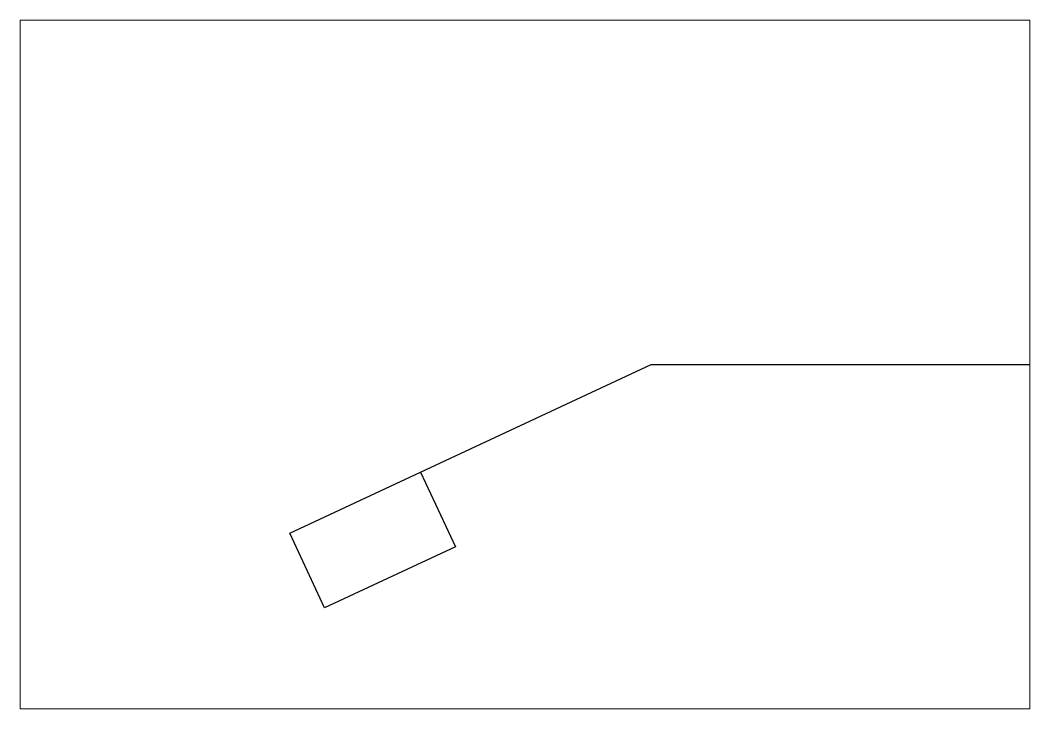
# Paper-space layout 'Presentación1' of a CAD drawing. Header units: metres. Extents: x 29 to 259, y 20 to 177.
# The model-space entities are those that its viewports show. They can reach past a viewport. Long polylines and large blocks are cut down to what shows.
import ezdxf

# ---------------------------------------------------------------- set-up
doc = ezdxf.new("R2010")
doc.units = ezdxf.units.M

msp = doc.modelspace()

# ---------------------------------------------------------------- linework, layer by layer
for p, q in [((3.059, 0), (17.301, 0)), ((-2.53, -2.606), (3.059, 0))]:
    msp.add_line(p, q)
msp.add_lwpolyline([(-4.857, -5.898), (-5.702, -4.085), (-2.53, -2.606), (-1.685, -4.419)], close=True)

psp = doc.layouts.new('Presentación1')

# ---------------------------------------------------------------- viewports
at = {"layer": '0'}
psp.add_viewport(center=(143.96, 98.18), size=(230.34, 157.0905), view_center_point=(0, 0), view_height=16.68984, dxfattribs=at)

doc.saveas('drawing.dxf')
